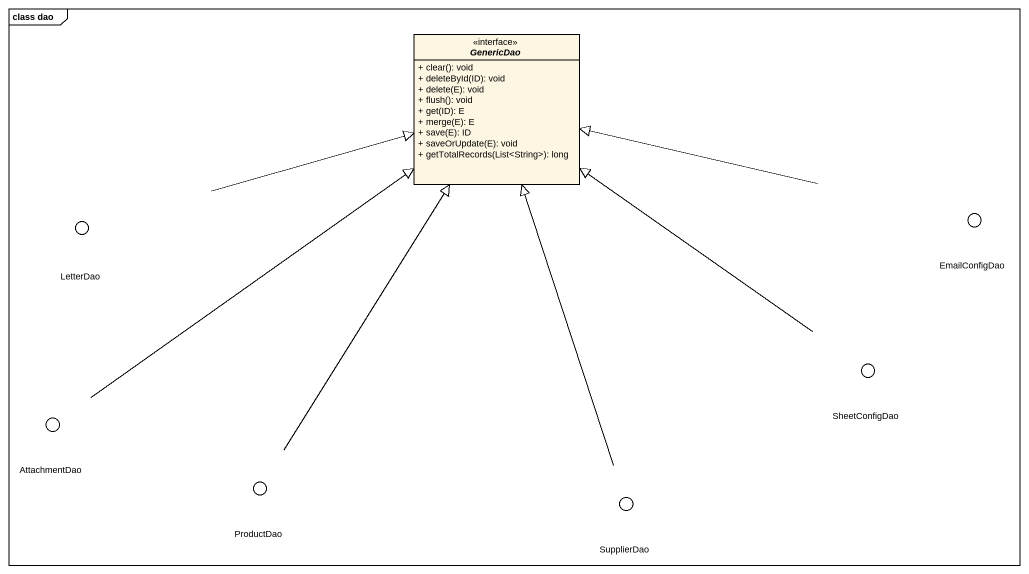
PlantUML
@startuml
mainframe class dao
allowmixing
hide circle
hide empty members
skinparam classAttributeIconSize 0
interface GenericDao <<interface>> {
  + clear(): void
  + deleteById(ID): void
  + delete(E): void
  + flush(): void
  + get(ID): E
  + merge(E): E
  + save(E): ID
  + saveOrUpdate(E): void
  + getTotalRecords(List<String>): long
}
() LetterDao <<interface>>
() EmailConfigDao <<interface>>
() SheetConfigDao <<interface>>
() AttachmentDao <<interface>>
() ProductDao <<interface>>
() SupplierDao <<interface>>
LetterDao -right-|> GenericDao
EmailConfigDao -left-|> GenericDao
SheetConfigDao -up-|> GenericDao
AttachmentDao -up-|> GenericDao
ProductDao -up-|> GenericDao
SupplierDao -up-|> GenericDao
@enduml
